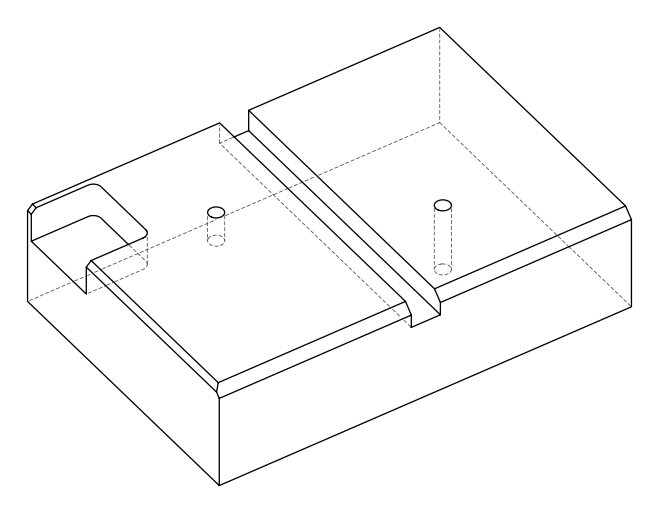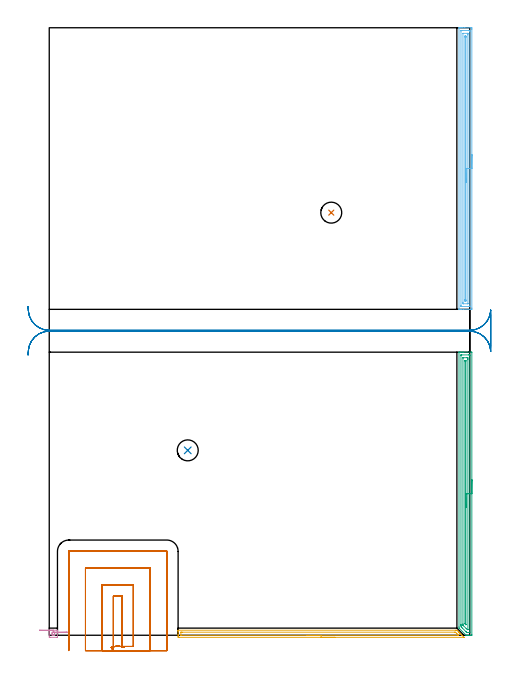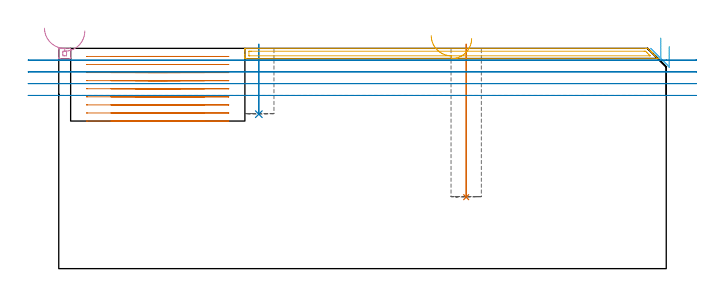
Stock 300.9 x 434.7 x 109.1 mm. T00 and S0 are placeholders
(PLAN: 8 operations, 3 tool changes, 37.9 min)
(1 INDEXABLE_INSERT_DRILL_BLIND_HOLE_FROM_SOLID | STEP1POCKET | NXT0302_001 | 0.3 min | 12960 mm3)
(2 INDEXABLE_INSERT_DRILL_BLIND_HOLE_FROM_SOLID_1 | STEP1POCKET_1 | NXT0302_001 | 0.14 min | 5715 mm3)
(3 AREA_MILL | FG_CHAMFER_SURFACE | UGT0205_001 | 6.62 min | 8811 mm3)
(4 AREA_MILL_1 | FG_CHAMFER_SURFACE_1 | UGT0205_001 | 0.28 min | 120 mm3)
(5 AREA_MILL_2 | FG_CHAMFER_SURFACE_2 | UGT0205_001 | 3.42 min | 2735 mm3)
(6 AREA_MILL_3 | FG_CHAMFER_SURFACE_3 | UGT0205_001 | 6.63 min | 8710 mm3)
(7 MILL_SLOT | SLOT_PARTIAL_RECTANGULAR | NXT0201_012 | Follow Part, ap 4, ae 75% | 14.59 min | 210542 mm3)
(8 MILL_RECTANGULAR_SLOT | SLOT_RECTANGULAR | UGT0201_018 | Follow Part, ap 7.5, ae 75% | 5.88 min | 214046 mm3)
(TOOL NXT0302_001 | Index. Insert Drill 15mm [880-D1500L20-05] | D15 PA176 FL75 Z2)
(TOOL UGT0205_001 | Chamfer Mill 20 x 3 x 45 deg. | D20 FL50 Z2)
(TOOL NXT0201_012 | ENDMILL 16mm [2P460-1600-NA 1630] | D16 FL38 Z6)
(TOOL UGT0201_018 | End mill 30 mm | D30 FL50 Z4)
(OP 1 INDEXABLE_INSERT_DRILL_BLIND_HOLE_FROM_SOLID)
G17 G21 G94 G90
T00 M6
G54
G17 G0 G90 X201.8 Y302.4 S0 M3
G43 Z119.1 H1
G94 G81 G98 Z35.4 F250. R111.1
G80
M5
M2
(OP 2 INDEXABLE_INSERT_DRILL_BLIND_HOLE_FROM_SOLID_1)
G17 G21 G94 G90
T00 M6
G54
G17 G0 G90 X99.1 Y132.3 S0 M3
G43 Z119.1 H1
G94 G81 G98 Z76.5 F250. R111.1
G80
M5
M2
(OP 3 AREA_MILL)
G17 G21 G94 G90
T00 M6
G54
G17 G0 G90 X302.4 Y111.3 S1061 M3
G43 Z119.1 H0
Z109.9
G94 G1 Y111.262 Z109.028 F250.
Y111.148 Z108.164
Y110.959 Z107.312
Y110.697 Z106.48
Y110.363 Z105.674
Y109.96 Z104.9
Y109.491 Z104.164
Y108.96 Z103.472
Y108.371 Z102.829
Y107.728 Z102.24
Y107.036 Z101.708
Y106.3 Z101.24
Y105.526 Z100.837
Y104.72 Z100.503
Y103.888 Z100.241
Y103.036 Z100.052
Y102.172 Z99.938
Y101.3 Z99.9
Y0.589
X302.396 Y0.003 Z99.899
Y0.002
X301.811 Y0. Z100.483
X301.206 Z101.092
X300.92 Z101.377
X300.314 Z101.982
X300.028 Z102.267
X299.456 Z102.843
X298.344 Z103.955
X298.301 Y0.005 Z103.999
X298.293 Y0.007 Z104.006
X293.344 Y4.956 Z108.954
X293.256 Y5.045 Z109.043
X293.207 Y5.097 Z109.092
X293.2 Y5.936 Z109.1
Y202.457
X293.203 Y202.59 Z109.088
X293.244 Y202.593 Z109.048
X293.578 Y202.6 Z108.721
X294.108 Z108.191
X294.68 Z107.615
X295.858 Z106.439
X296.463 Z105.831
X301.811 Z100.486
X302.116 Y202.598 Z100.181
X302.392 Y202.59 Z99.905
X302.399 Y202.314 Z99.899
X302.4 Y101.3 Z99.9
X300.986 Z101.314
Y2.305
X300.979 Y2.024 Z101.321
X300.964 Y2.01 Z101.336
X300.92 Y2.008 Z101.38
X300.398 Y2.001 Z101.902
X300.028 Y2. Z102.272
X299.507 Y2.001 Z102.793
X299.137 Y2.005 Z103.163
X298.768 Y2.01 Z103.532
X298.383 Y2.371 Z103.917
X298.246 Y2.506 Z104.054
X295.572 Y5.178 Z106.728
X294.819 Y5.936 Z107.481
X294.68 Y6.081 Z107.62
X294.621 Y6.827 Z107.679
X294.618 Y6.89 Z107.682
X294.614 Y7.719 Z107.686
Y7.785
Y200.295
X294.621 Y200.576 Z107.679
X294.636 Y200.59 Z107.664
X294.68 Y200.592 Z107.62
X295.202 Y200.599 Z107.098
X300.028 Y200.6 Z102.272
X300.55 Y200.598 Z101.75
X300.92 Y200.592 Z101.38
X300.966 Y200.59 Z101.334
X300.979 Y200.427 Z101.321
X300.984 Y200.295 Z101.316
X300.985 Y200.229 Z101.315
X300.986 Y101.3 Z101.314
X299.572 Z102.728
X299.571 Y4.154 Z102.729
X299.57 Y4.045 Z102.73
X299.568 Y4.02 Z102.732
X299.566 Y4.013 Z102.734
X299.546 Y4.01 Z102.754
X299.444 Y4.005 Z102.856
X299.287 Y4.004 Z103.013
X299.216 Y4.01 Z103.084
X299.137 Y4.074 Z103.163
X299.049 Y4.154 Z103.251
X298.246 Y4.954 Z104.054
X296.463 Y6.736 Z105.837
X296.372 Y6.827 Z105.928
X296.282 Y6.921 Z106.018
X296.102 Y7.109 Z106.198
X296.035 Y7.186 Z106.265
X296.033 Y7.209 Z106.267
X296.03 Y7.26 Z106.27
X296.029 Y7.719 Z106.271
X296.028 Y8.153 Z106.272
X296.029 Y198.446 Z106.271
X296.03 Y198.555 Z106.27
X296.032 Y198.58 Z106.268
X296.034 Y198.587 Z106.266
X296.054 Y198.59 Z106.246
X296.156 Y198.596 Z106.144
X296.31 Y198.6 Z105.99
X298.984 Z103.316
X299.137 Y198.597 Z103.163
X299.29 Y198.593 Z103.01
X299.565 Y198.581 Z102.735
X299.567 Y198.446 Z102.733
X299.57 Y198.013 Z102.73
X299.571 Y197.555 Z102.729
X299.572 Y197.12 Z102.728
Y101.3
X298.157 Z104.143
Y7.719
X298.155 Y7.593 Z104.145
X298.153 Y7.532 Z104.147
X298.151 Y7.514 Z104.149
X298.141 Y7.52 Z104.159
X298.079 Y7.576 Z104.221
X297.931 Y7.719 Z104.369
X297.724 Y7.93 Z104.576
X297.458 Y8.203 Z104.842
X297.45 Y8.302 Z104.85
X297.443 Y8.496 Z104.857
Y8.521
Y195.773
X297.445 Y196.487 Z104.855
X297.447 Y196.571 Z104.853
X297.449 Y196.59 Z104.851
X297.467 Y196.593 Z104.833
X297.514 Y196.597 Z104.786
X297.609 Y196.599 Z104.691
X297.8 Y196.6 Z104.5
X297.991 Y196.599 Z104.309
X298.086 Y196.597 Z104.214
X298.133 Y196.593 Z104.167
X298.151 Y196.59 Z104.149
X298.157 Y195.773 Z104.143
Y101.3
Y100.428 Z104.181
Y99.563 Z104.295
Y98.712 Z104.483
Y97.88 Z104.746
Y97.074 Z105.08
Y96.3 Z105.482
Y95.564 Z105.951
Y94.872 Z106.482
Y94.229 Z107.072
Y93.64 Z107.715
Y93.108 Z108.407
Y92.64 Z109.143
Y92.237 Z109.917
Y91.903 Z110.723
Y91.641 Z111.555
Y91.452 Z112.406
Y91.338 Z113.271
Y91.3 Z114.143
G0 Z119.1
M5
M2
(OP 4 AREA_MILL_1)
G17 G21 G94 G90
T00 M6
G54
G17 G0 G90 X-7.05 Y3.6 S1061 M3
G43 Z119.1 H0
G94 G1 X-7.012 Z118.228 F250.
X-6.898 Z117.363
X-6.709 Z116.512
X-6.447 Z115.68
X-6.113 Z114.874
X-5.71 Z114.1
X-5.242 Z113.364
X-4.71 Z112.672
X-4.121 Z112.029
X-3.478 Z111.439
X-2.786 Z110.908
X-2.05 Z110.44
X-1.276 Z110.037
X-0.47 Z109.703
X0.362 Z109.441
X1.214 Z109.252
X2.078 Z109.138
X2.95 Z109.1
X5.569
X5.89 Y3.594 Z109.092
X5.9 Y3.325 Z108.823
Y-0.927 Z104.572
X5.898 Y-1.138 Z104.362
X5.894 Y-1.493 Z104.007
X5.748 Y-1.498 Z104.002
X5.569 Y-1.5 Z104.
X0.693
X0.331
X0.152 Y-1.498 Z104.002
X0.006 Y-1.493 Z104.007
X0. Y-1.138 Z104.362
X0.001 Y3.326 Z108.823
X0.01 Y3.594 Z109.092
X0.331 Y3.6 Z109.1
X2.95
Y2.184 Z107.684
X3.128
X3.823 Y2.179 Z107.679
X3.891 Y1.488 Z106.988
X3.897 Y1.413 Z106.913
Y0.612 Z106.112
X3.894 Y0.541 Z106.041
X3.823 Y-0.079 Z105.421
X3.642 Y-0.081 Z105.419
X2.95 Y-0.085 Z105.415
X2.772 Y-0.084 Z105.416
X2.077 Y-0.079 Z105.421
X2.009 Y0.612 Z106.112
X2.003 Y0.687 Z106.187
Y1.488 Z106.988
X2.006 Y1.559 Z107.059
X2.077 Y2.179 Z107.679
X2.258 Y2.181 Z107.681
X2.95 Y2.184 Z107.684
X3.821 Y2.189 Z107.727
X4.686 Y2.193 Z107.845
X5.537 Y2.197 Z108.037
X6.367 Y2.201 Z108.304
X7.172 Y2.204 Z108.641
X7.944 Y2.208 Z109.048
X8.677 Y2.212 Z109.52
X9.367 Y2.215 Z110.054
X10.007 Y2.218 Z110.647
X10.593 Y2.221 Z111.293
X11.121 Y2.223 Z111.988
X11.586 Y2.225 Z112.726
X11.985 Y2.227 Z113.501
X12.315 Y2.229 Z114.309
X12.574 Y2.23 Z115.142
X12.759 Y2.231 Z115.995
X12.868 Y2.232 Z116.86
X12.902 Z117.732
G0 Z119.1
M5
M2
(OP 5 AREA_MILL_2)
G17 G21 G94 G90
T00 M6
G54
G17 G0 G90 X204.5 Y-1.5 S1061 M3
G43 Z119.1 H0
Z114.
G94 G1 X204.462 Z113.128 F250.
X204.348 Z112.264
X204.159 Z111.412
X203.897 Z110.58
X203.563 Z109.774
X203.16 Z109.
X202.692 Z108.264
X202.16 Z107.572
X201.571 Z106.929
X200.928 Z106.34
X200.236 Z105.808
X199.5 Z105.34
X198.726 Z104.937
X197.92 Z104.603
X197.088 Z104.341
X196.236 Z104.152
X195.372 Z104.038
X194.5 Z104.
X92.801
X92.434 Y-1.497
X92.21 Y-1.492 Z104.004
X92.2 Y-1.138 Z104.358
Y-0.852 Z104.644
Y-0.263 Z105.232
Y0.309 Z105.807
Y0.612 Z106.109
Y2.363 Z107.857
Y2.969 Z108.468
Y3.349 Z108.848
X92.202 Y3.476 Z108.968
X92.21 Y3.605 Z109.095
X92.351 Y3.6 Z109.1
X290.847
X291.701 Y3.593 Z109.093
X291.739 Y3.56 Z109.059
X292.064 Y3.238 Z108.734
X292.939 Y2.363 Z107.859
X293.077 Y2.224 Z107.722
X293.234 Y2.067 Z107.564
X293.377 Y1.925 Z107.421
X293.523 Y1.778 Z107.276
X293.664 Y1.637 Z107.135
X293.815 Y1.488 Z106.983
X293.969 Y1.332 Z106.83
X294.093 Y1.208 Z106.706
X294.253 Y1.05 Z106.545
X294.766 Y0.534 Z106.034
X295.01 Y0.291 Z105.789
X295.127 Y0.175 Z105.671
X295.563 Y-0.263 Z105.237
X296.794 Y-1.494 Z104.004
X296.795 Y-1.498 Z104.
X296.794 Y-1.499 Z103.999
X296.446 Y-1.5 Z104.
X194.5
Y-0.086 Z105.414
X94.585 Y-0.085 Z105.415
X94.403 Y-0.084 Z105.416
X94.244 Y-0.08 Z105.42
X94.212 Y-0.079 Z105.421
X94.207 Y-0.058 Z105.442
X94.204 Y-0.032 Z105.468
X94.201 Y0.114 Z105.614
Y1.991 Z107.491
X94.205 Y2.091 Z107.591
X94.21 Y2.157 Z107.657
X94.215 Y2.179 Z107.679
X94.23 Y2.18 Z107.68
X94.585 Y2.184 Z107.684
X94.765 Y2.185 Z107.685
X95.477 Y2.186 Z107.686
X289.955 Y2.185 Z107.685
X290.137 Y2.184 Z107.684
X290.491 Y2.179 Z107.679
X290.665 Y2.173 Z107.673
X290.847 Y1.999 Z107.499
X291.362 Y1.488 Z106.988
X291.739 Y1.111 Z106.611
X292.238 Y0.612 Z106.112
X292.631 Y0.218 Z105.718
X292.867 Y-0.025 Z105.475
X292.914 Y-0.075 Z105.425
X292.837 Y-0.079 Z105.421
X292.631 Y-0.083 Z105.417
X292.45 Y-0.085 Z105.415
X194.5 Y-0.086 Z105.414
X193.628 Z105.452
X192.764 Z105.566
X191.912 Z105.755
X191.08 Z106.017
X190.274 Z106.351
X189.5 Z106.754
X188.764 Z107.223
X188.072 Z107.754
X187.429 Z108.343
X186.84 Z108.986
X186.308 Z109.678
X185.84 Z110.414
X185.437 Z111.188
X185.103 Z111.994
X184.841 Z112.826
X184.652 Z113.678
X184.538 Z114.543
X184.5 Z115.414
G0 Z119.1
M5
M2
(OP 6 AREA_MILL_3)
G17 G21 G94 G90
T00 M6
G54
G17 G0 G90 X302.4 Y343.95 S1061 M3
G43 Z119.1 H0
Z109.9
G94 G1 Y343.912 Z109.028 F250.
Y343.798 Z108.163
Y343.609 Z107.312
Y343.347 Z106.48
Y343.013 Z105.674
Y342.61 Z104.9
Y342.142 Z104.164
Y341.61 Z103.472
Y341.021 Z102.829
Y340.378 Z102.24
Y339.686 Z101.708
Y338.95 Z101.24
Y338.176 Z100.837
Y337.37 Z100.503
Y336.538 Z100.241
Y335.687 Z100.052
Y334.822 Z99.938
Y333.95 Z99.9
Y234.13
X302.399 Y233.827 Z99.901
X302.394 Y233.242 Z99.904
X302.392 Y233.208 Z99.906
X301.811 Y233.203 Z100.487
X301.186 Y233.2 Z101.111
X296.463 Z105.832
X295.039 Z107.258
X294.681 Z107.615
X293.673 Z108.626
X293.255 Y233.207 Z109.036
X293.203 Y233.21 Z109.088
X293.2 Y233.38 Z109.1
Y434.521
X293.203 Y434.69 Z109.088
X293.255 Y434.693 Z109.036
X293.673 Y434.7 Z108.626
X293.965 Z108.335
X294.681 Z107.615
X295.93 Z106.367
X297.354 Z104.941
X301.186 Z101.111
X301.811 Y434.697 Z100.487
X302.392 Y434.693 Z99.906
X302.394 Y434.658 Z99.904
X302.399 Y434.073 Z99.901
X302.4 Y433.483 Z99.9
Y333.95
X300.986 Z101.314
Y235.481
X300.984 Y235.349 Z101.316
X300.981 Y235.26 Z101.319
X300.977 Y235.208 Z101.323
X300.97 Y235.207 Z101.33
X300.92 Y235.204 Z101.38
X300.441 Y235.2 Z101.859
X295.092 Y235.201 Z107.208
X294.681 Y235.208 Z107.619
X294.628 Y235.21 Z107.672
X294.62 Y235.415 Z107.68
X294.616 Y235.548 Z107.684
X294.615 Y235.614 Z107.685
X294.614 Y235.681 Z107.686
X294.615 Y432.419 Z107.685
X294.616 Y432.551 Z107.684
X294.619 Y432.639 Z107.681
X294.623 Y432.692 Z107.677
X294.63 Y432.693 Z107.67
X294.681 Y432.696 Z107.619
X295.159 Y432.7 Z107.141
X300.508 Y432.699 Z101.792
X300.92 Y432.692 Z101.38
X300.972 Y432.69 Z101.328
X300.98 Y432.484 Z101.32
X300.984 Y432.352 Z101.316
X300.985 Y432.286 Z101.315
X300.986 Y432.219 Z101.314
Y333.95
X299.572 Z102.728
Y237.402
X299.571 Y237.293 Z102.729
X299.568 Y237.24 Z102.732
X299.566 Y237.22 Z102.734
X299.539 Y237.21 Z102.761
X299.337 Y237.201 Z102.963
X296.463 Y237.2 Z105.837
X296.261 Y237.202 Z106.039
X296.127 Y237.207 Z106.173
X296.035 Y237.214 Z106.265
X296.032 Y237.258 Z106.268
X296.03 Y237.402 Z106.27
X296.029 Y237.838 Z106.271
X296.028 Y238.296 Z106.272
X296.029 Y430.498 Z106.271
Y430.607
X296.032 Y430.66 Z106.268
X296.035 Y430.68 Z106.265
X296.061 Y430.69 Z106.239
X296.263 Y430.699 Z106.037
X299.137 Y430.7 Z103.163
X299.339 Y430.698 Z102.961
X299.473 Y430.693 Z102.827
X299.565 Y430.686 Z102.735
X299.568 Y430.642 Z102.732
X299.57 Y430.498 Z102.73
X299.571 Y430.062 Z102.729
X299.572 Y429.604 Z102.728
Y333.95
X298.157 Z104.143
Y240.084
Y239.367
X298.155 Y239.281 Z104.145
X298.151 Y239.229 Z104.149
X298.148 Y239.21 Z104.152
X298.126 Y239.208 Z104.174
X298.018 Y239.204 Z104.282
X297.8 Y239.202 Z104.5
X297.582 Y239.204 Z104.718
X297.474 Y239.208 Z104.826
X297.452 Y239.21 Z104.848
X297.449 Y239.23 Z104.851
X297.447 Y239.279 Z104.853
X297.443 Y239.996 Z104.857
Y240.084
Y427.904
X297.446 Y428.618 Z104.854
X297.449 Y428.671 Z104.851
X297.452 Y428.69 Z104.848
X297.474 Y428.692 Z104.826
X297.582 Y428.696 Z104.718
X297.8 Y428.698 Z104.5
X298.018 Y428.696 Z104.282
X298.126 Y428.692 Z104.174
X298.148 Y428.69 Z104.152
X298.151 Y428.67 Z104.149
X298.153 Y428.621 Z104.147
X298.157 Y427.905 Z104.143
Y427.816
Y333.95
Y333.078 Z104.181
Y332.214 Z104.295
Y331.362 Z104.483
Y330.53 Z104.746
Y329.724 Z105.08
Y328.95 Z105.482
Y328.214 Z105.951
Y327.522 Z106.482
Y326.879 Z107.072
Y326.29 Z107.715
Y325.759 Z108.407
Y325.29 Z109.143
Y324.887 Z109.916
Y324.553 Z110.722
Y324.291 Z111.554
Y324.102 Z112.406
Y323.988 Z113.271
Y323.95 Z114.143
G0 Z119.1
M5
M2
(OP 7 MILL_SLOT)
G17 G21 G94 G90
T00 M6
G54
G17 G0 G90 X53.843 Y-8.704 S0 M3
G43 Z119.1 H1
Z105.1
G94 G1 X50.927 Y-8. F250.
G3 X47.173 Y-8. R8.
G1 X44.257 Y-8.704
X45.9 Y-11.
Y-8.
Y28.1 F500.
X52.2
Y-8.
X60.2
Y36.1
X37.9
Y-8.
Y-11. F250.
X72.2
Y-8.
Y48.1 F500.
X25.9
Y-8.
Y-11. F250.
X84.2
Y-8.
Y60. F500.
X84.195 Y60.055
X84.155 Y60.095
X84.1 Y60.1
X14.
X13.945 Y60.095
X13.905 Y60.055
X13.9 Y60.
Y-8.
Y-11. F250.
G0 X53.843 Y-8.704 Z101.1
G1 X50.927 Y-8.
G3 X47.173 Y-8. R8.
G1 X44.257 Y-8.704
X45.9 Y-11.
Y-8.
Y28.1 F500.
X52.2
Y-8.
X60.2
Y36.1
X37.9
Y-8.
Y-11. F250.
X72.2
Y-8.
Y48.1 F500.
X25.9
Y-8.
Y-11. F250.
X84.2
Y-8.
Y60. F500.
X84.195 Y60.055
X84.155 Y60.095
X84.1 Y60.1
X14.
X13.945 Y60.095
X13.905 Y60.055
X13.9 Y60.
Y-8.
Y-11. F250.
G0 X53.843 Y-8.704 Z97.1
G1 X50.927 Y-8.
G3 X47.173 Y-8. R8.
G1 X44.257 Y-8.704
X45.9 Y-11.
Y-8.
Y28.1 F500.
X52.2
Y-8.
X60.2
Y36.1
X37.9
Y-8.
Y-11. F250.
X72.2
Y-8.
Y48.1 F500.
X25.9
Y-8.
Y-11. F250.
X84.2
Y-8.
Y60. F500.
X84.195 Y60.055
X84.155 Y60.095
X84.1 Y60.1
X14.
X13.945 Y60.095
X13.905 Y60.055
X13.9 Y60.
Y-8.
Y-11. F250.
G0 X53.843 Y-8.704 Z93.1
G1 X50.927 Y-8.
G3 X47.173 Y-8. R8.
G1 X44.257 Y-8.704
X45.9 Y-11.
Y-8.
Y28.1 F500.
X52.2
Y-8.
X60.2
Y36.1
X37.9
Y-8.
Y-11. F250.
X72.2
Y-8.
Y48.1 F500.
X25.9
Y-8.
Y-11. F250.
X84.2
Y-8.
Y60. F500.
X84.195 Y60.055
X84.155 Y60.095
X84.1 Y60.1
X14.
X13.945 Y60.095
X13.905 Y60.055
X13.9 Y60.
Y-8.
Y-11. F250.
G0 X53.843 Y-8.704 Z89.1
G1 X50.927 Y-8.
G3 X47.173 Y-8. R8.
G1 X44.257 Y-8.704
X45.9 Y-11.
Y-8.
Y28.1 F500.
X52.2
Y-8.
X60.2
Y36.1
X37.9
Y-8.
Y-11. F250.
X72.2
Y-8.
Y48.1 F500.
X25.9
Y-8.
Y-11. F250.
X84.2
Y-8.
Y60. F500.
X84.195 Y60.055
X84.155 Y60.095
X84.1 Y60.1
X14.
X13.945 Y60.095
X13.905 Y60.055
X13.9 Y60.
Y-8.
Y-11. F250.
G0 X53.843 Y-8.704 Z85.1
G1 X50.927 Y-8.
G3 X47.173 Y-8. R8.
G1 X44.257 Y-8.704
X45.9 Y-11.
Y-8.
Y28.1 F500.
X52.2
Y-8.
X60.2
Y36.1
X37.9
Y-8.
Y-11. F250.
X72.2
Y-8.
Y48.1 F500.
X25.9
Y-8.
Y-11. F250.
X84.2
Y-8.
Y60. F500.
X84.195 Y60.055
X84.155 Y60.095
X84.1 Y60.1
X14.
X13.945 Y60.095
X13.905 Y60.055
X13.9 Y60.
Y-8.
Y-11. F250.
G0 X53.843 Y-8.704 Z81.1
G1 X50.927 Y-8.
G3 X47.173 Y-8. R8.
G1 X44.257 Y-8.704
X45.9 Y-11.
Y-8.
Y28.1 F500.
X52.2
Y-8.
X60.2
Y36.1
X37.9
Y-8.
Y-11. F250.
X72.2
Y-8.
Y48.1 F500.
X25.9
Y-8.
Y-11. F250.
X84.2
Y-8.
Y60. F500.
X84.195 Y60.055
X84.155 Y60.095
X84.1 Y60.1
X14.
X13.945 Y60.095
X13.905 Y60.055
X13.9 Y60.
Y-8.
Y-11. F250.
G0 X53.843 Y-8.704 Z77.1
G1 X50.927 Y-8.
G3 X47.173 Y-8. R8.
G1 X44.257 Y-8.704
X45.9 Y-11.
Y-8.
Y28.1 F500.
X52.2
Y-8.
X60.2
Y36.1
X37.9
Y-8.
Y-11. F250.
X72.2
Y-8.
Y48.1 F500.
X25.9
Y-8.
Y-11. F250.
X84.2
Y-8.
Y60. F500.
X84.195 Y60.055
X84.155 Y60.095
X84.1 Y60.1
X14.
X13.945 Y60.095
X13.905 Y60.055
X13.9 Y60.
Y-8.
Y-11. F250.
G0 X53.843 Y-8.704 Z73.1
G1 X50.927 Y-8.
G3 X47.173 Y-8. R8.
G1 X44.257 Y-8.704
X45.9 Y-11.
Y-8.
Y28.1 F500.
X52.2
Y-8.
X60.2
Y36.1
X37.9
Y-8.
Y-11. F250.
X72.2
Y-8.
Y48.1 F500.
X25.9
Y-8.
Y-11. F250.
X84.2
Y-8.
Y60. F500.
X84.195 Y60.055
X84.155 Y60.095
X84.1 Y60.1
X14.
X13.945 Y60.095
X13.905 Y60.055
X13.9 Y60.
Y-8.
Y-11. F250.
G0 Z119.1
M5
M2
(OP 8 MILL_RECTANGULAR_SLOT)
G17 G21 G94 G90
T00 M6
G54
G17 G0 G90 X-15.16 Y200.554 S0 M3
G43 Z119.1 H0
Z103.275
G94 G1 X-14.97 Y203.548 F250.
G2 X0. Y217.6 R15. F500.
G1 X300.9
G2 X315.704 Y205.018 R15.
G1 X315.734 Y205.013
G3 X315.9 Y207.215 R15.
G1 Y228.55
G3 X315.731 Y230.77 R15.
G1 X315.701 Y230.766
G2 X300.9 Y218.2 R15.
G1 X0.
G2 X-14.97 Y232.252 R15.
G1 X-15.16 Y235.246 F250.
G0 Y200.554 Z97.45
G1 X-14.97 Y203.548
G2 X0. Y217.6 R15. F500.
G1 X300.9
G2 X315.89 Y203.148 R15.
G1 X315.9
Y232.652
X315.89
G2 X300.9 Y218.2 R15.
G1 X0.
G2 X-14.97 Y232.252 R15.
G1 X-15.16 Y235.246 F250.
G0 Y200.554 Z91.625
G1 X-14.97 Y203.548
G2 X0. Y217.6 R15. F500.
G1 X300.9
G2 X315.89 Y203.148 R15.
G1 X315.9
Y232.652
X315.89
G2 X300.9 Y218.2 R15.
G1 X0.
G2 X-14.97 Y232.252 R15.
G1 X-15.16 Y235.246 F250.
G0 Y200.554 Z85.8
G1 X-14.97 Y203.548
G2 X0. Y217.6 R15. F500.
G1 X300.9
G2 X315.89 Y203.148 R15.
G1 X315.9
Y232.652
X315.89
G2 X300.9 Y218.2 R15.
G1 X0.
G2 X-14.97 Y232.252 R15.
G1 X-15.16 Y235.246 F250.
G0 Z119.1
M5
M2
